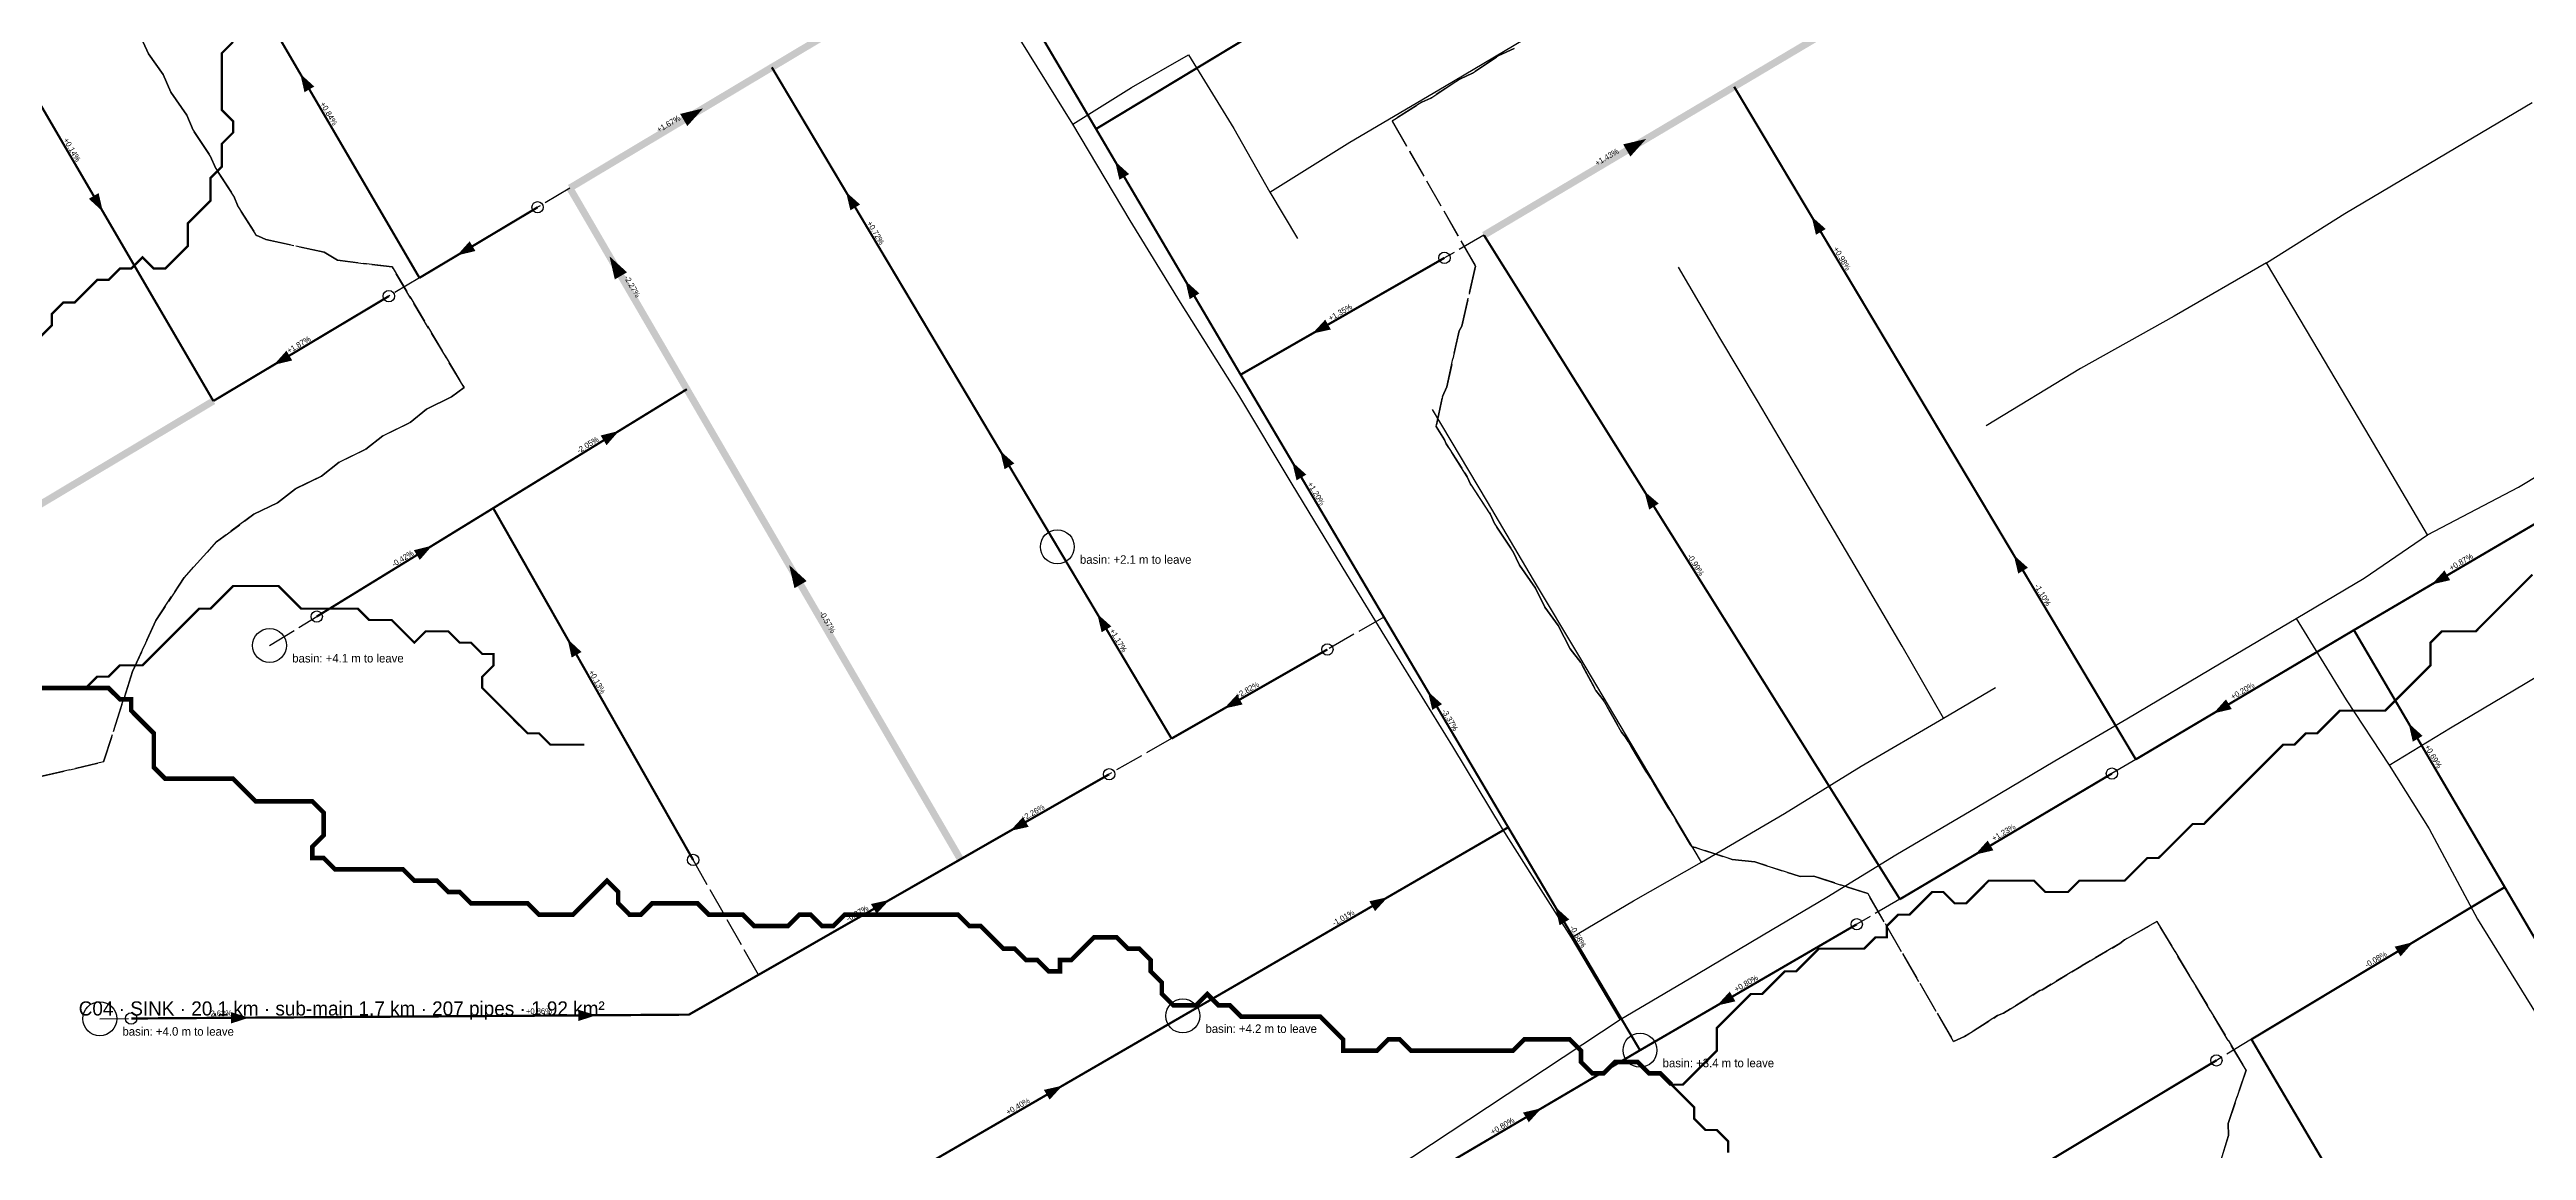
# Model space of a CAD drawing. Header units: metres. Extents: x 442821 to 452274, y 2561971 to 2571293.
# Drawn here: x 444798 to 445673, y 2566021 to 2566409 of the extents above; entities that cross this region are included whole.
import ezdxf
from ezdxf.enums import TextEntityAlignment as Align

# ---------------------------------------------------------------- set-up
doc = ezdxf.new("R2010")
doc.units = ezdxf.units.M
doc.header["$LTSCALE"] = 8
doc.linetypes.add('DASHDOT', pattern=[3.556, 2.54, -0.508, 0, -0.508])
doc.linetypes.add('DASHED', pattern=[1.524, 1.27, -0.254])
for name, color, linetype in [('A_ARROWS', 7, 'Continuous'), ('A_BASINS', 1, 'Continuous'), ('A_BRANCH', 7, 'Continuous'), ('A_BUILT_2006', 252, 'Continuous'), ('A_CATCH_LABEL', 7, 'Continuous'), ('A_CATCHMENTS', 7, 'Continuous'), ('A_GRADIENT', 8, 'Continuous'), ('A_HEAD_GAP', 8, 'Continuous'), ('A_HEADS', 8, 'Continuous'), ('A_LATERAL', 7, 'Continuous'), ('A_STREAMS', 5, 'Continuous'), ('A_SUBMAIN', 7, 'Continuous')]:
    doc.layers.add(name, color=color, linetype=linetype)

msp = doc.modelspace()

# ---------------------------------------------------------------- linework, layer by layer
at = {"layer": 'A_ARROWS', "color": 3}
for points in [[(444886.89, 2566400.9), (444891.85, 2566396.38), (444888.39, 2566394.36)], [(445029.21, 2566388.67), (445023.62, 2566382.42), (445021.06, 2566386.71)], [(445174.69, 2566369.98), (445179.66, 2566365.47), (445176.22, 2566363.45)], [(445079.65, 2566359.19), (445084.64, 2566354.72), (445081.2, 2566352.67)], [(444942.25, 2566336.74), (444946.72, 2566341.74), (444948.77, 2566338.31)], [(444996.12, 2566336.45), (445002.31, 2566330.8), (444997.99, 2566328.28)], [(445199.5, 2566327.84), (445204.47, 2566323.34), (445201.03, 2566321.31)], [(445244.36, 2566309.16), (445248.92, 2566314.07), (445250.91, 2566310.6)], [(444999.5, 2566274.82), (444995.09, 2566269.76), (444993, 2566273.17)], [(445134.1, 2566267.79), (445139.1, 2566263.32), (445135.66, 2566261.27)], [(445237.25, 2566263.86), (445242.23, 2566259.37), (445238.79, 2566257.34)], [(444933.52, 2566234.31), (444929.12, 2566229.26), (444927.02, 2566232.67)], [(445059.58, 2566227.45), (445065.77, 2566221.8), (445061.45, 2566219.28)], [(445168.39, 2566210.24), (445173.39, 2566205.77), (445169.95, 2566203.72)], [(444981.32, 2566201.33), (444986.23, 2566196.75), (444982.75, 2566194.77)], [(445213.18, 2566176.78), (445217.74, 2566181.69), (445219.73, 2566178.22)], [(445285.18, 2566182.82), (445290.16, 2566178.33), (445286.72, 2566176.29)], [(445137.62, 2566133.58), (445142.18, 2566138.49), (445144.16, 2566135.02)], [(445095.01, 2566109.22), (445090.45, 2566104.31), (445088.47, 2566107.78)], [(445271.04, 2566110.21), (445266.51, 2566105.27), (445264.5, 2566108.73)], [(445330.14, 2566106.8), (445335.12, 2566102.31), (445331.68, 2566100.27)], [(445387.26, 2566071.92), (445391.79, 2566076.86), (445393.8, 2566073.41)], [(444868.85, 2566067.65), (444862.46, 2566065.6), (444862.43, 2566069.6)], [(444991.46, 2566068.49), (444985.08, 2566066.45), (444985.05, 2566070.45)], [(445156.1, 2566043.64), (445151.57, 2566038.7), (445149.56, 2566042.16)], [(445325.33, 2566035.68), (445320.82, 2566030.72), (445318.79, 2566034.16)]]:
    msp.add_solid(points, dxfattribs=at)
at = {"layer": 'A_ARROWS', "color": 2}
for points in [[(445362.31, 2566377.89), (445356.7, 2566371.66), (445354.15, 2566375.96)], [(445420.69, 2566350.55), (445425.69, 2566346.08), (445422.25, 2566344.03)], [(445361.63, 2566253.51), (445366.72, 2566249.15), (445363.33, 2566247.02)], [(445492.12, 2566230.96), (445497.12, 2566226.49), (445493.68, 2566224.44)], [(445639.72, 2566220.59), (445644.23, 2566225.55), (445646.25, 2566222.1)], [(445562.58, 2566175.05), (445567.07, 2566180.03), (445569.11, 2566176.59)], [(445631.54, 2566171.63), (445636.51, 2566167.12), (445633.06, 2566165.09)], [(445478.41, 2566125.18), (445482.89, 2566130.16), (445484.93, 2566126.72)], [(445633.17, 2566094.29), (445628.72, 2566089.28), (445626.66, 2566092.71)]]:
    msp.add_solid(points, dxfattribs=at)
at = {"layer": 'A_ARROWS', "color": 1}
for points in [[(444817.17, 2566352.22), (444812.22, 2566356.74), (444815.67, 2566358.76)], [(444877.55, 2566298.11), (444882.02, 2566303.11), (444884.07, 2566299.67)]]:
    msp.add_solid(points, dxfattribs=at)
at = {"layer": 'A_BASINS', "color": 1}
for centre in [(445154.3, 2566233.89), (444876.06, 2566199.04), (444816.09, 2566067.28), (445198.62, 2566068.26), (445360.1, 2566056.14)]:
    msp.add_circle(centre, 6, dxfattribs=at)
at = {"layer": 'A_BRANCH', "color": 1, "linetype": 'DASHED', "const_width": 0.8}
msp.add_lwpolyline([(444753.6, 2566461.16), (444856.2, 2566285.36)], dxfattribs=at)
at = {"layer": 'A_BRANCH', "color": 3, "const_width": 0.8}
for points in [[(444970.72, 2566353.74), (444928.99, 2566328.83)], [(445291.03, 2566335.89), (445219.04, 2566294.65)], [(445249.67, 2566197.64), (445194.64, 2566166.18)], [(445172.6, 2566153.58), (445120.08, 2566123.55)], [(445436.66, 2566100.62), (445360.1, 2566056.14)], [(445563.7, 2566052.58), (445412.99, 2565962.08)]]:
    msp.add_lwpolyline(points, dxfattribs=at)
at = {"layer": 'A_BRANCH', "color": 1, "const_width": 0.8}
msp.add_lwpolyline([(444918.17, 2566322.36), (444856.2, 2566285.36)], dxfattribs=at)
at = {"layer": 'A_BRANCH', "color": 3, "linetype": 'DASHED', "const_width": 0.8}
msp.add_lwpolyline([(445025.67, 2566123.33), (444955.05, 2566247.53)], dxfattribs=at)
at = {"layer": 'A_BRANCH', "color": 2, "const_width": 0.8}
for points in [[(445689.54, 2566249.81), (445612.26, 2566204.48)], [(445526.77, 2566153.83), (445451.9, 2566109.47)]]:
    msp.add_lwpolyline(points, dxfattribs=at)
at = {"layer": 'A_BUILT_2006', "color": 252}
for points in [[(445159.82, 2566383.04), (445141.15, 2566413.01)], [(445291, 2566396.43), (445322.6, 2566415.13)], [(445180.53, 2566396.02), (445200.62, 2566407.52)], [(445200.62, 2566407.52), (445216.64, 2566381.54)], [(445159.82, 2566383.04), (445180.53, 2566396.02)], [(445257.6, 2566376.79), (445291, 2566396.43)], [(445180.01, 2566349.07), (445159.82, 2566383.04)], [(445641.96, 2566371.11), (445675.18, 2566390.7)], [(445216.64, 2566381.54), (445229.37, 2566359.11)], [(445229.37, 2566359.11), (445257.6, 2566376.79)], [(445609.1, 2566351.51), (445641.96, 2566371.11)], [(445229.37, 2566359.11), (445239.07, 2566342.78)], [(445197.75, 2566320.16), (445180.01, 2566349.07)], [(445581.35, 2566334.19), (445609.1, 2566351.51)], [(445388.35, 2566307.7), (445373.64, 2566332.57)], [(445581.35, 2566334.19), (445548.77, 2566315.36)], [(445597.76, 2566306.64), (445581.35, 2566334.19)], [(445218.38, 2566287.43), (445197.75, 2566320.16)], [(445548.77, 2566315.36), (445515.72, 2566296.88)], [(445401.57, 2566285.36), (445388.35, 2566307.7)], [(445617.96, 2566272.48), (445597.76, 2566306.64)], [(445515.72, 2566296.88), (445482.37, 2566276.56)], [(445237.23, 2566255.96), (445218.38, 2566287.43)], [(445306.19, 2566249.71), (445286.83, 2566282.32)], [(445416.87, 2566259.5), (445401.57, 2566285.36)], [(445638.3, 2566238.11), (445617.96, 2566272.48)], [(445670.42, 2566254.96), (445694.44, 2566269.36)], [(445256.59, 2566224.27), (445237.23, 2566255.96)], [(445435.75, 2566227.58), (445416.87, 2566259.5)], [(445638.3, 2566238.11), (445670.42, 2566254.96)], [(445322.53, 2566222.27), (445306.19, 2566249.71)], [(445615.89, 2566222.76), (445638.3, 2566238.11)], [(445452.75, 2566198.84), (445435.75, 2566227.58)], [(445276.73, 2566191.44), (445256.59, 2566224.27)], [(445338.81, 2566194.88), (445322.53, 2566222.27)], [(445591.82, 2566208.52), (445615.89, 2566222.76)], [(445565.41, 2566192.92), (445591.82, 2566208.52)], [(445591.82, 2566208.52), (445609.47, 2566179.8)], [(445467.28, 2566173.39), (445452.75, 2566198.84)], [(445293.94, 2566163.39), (445276.73, 2566191.44)], [(445353.08, 2566170.88), (445338.81, 2566194.88)], [(445532.02, 2566173.18), (445565.41, 2566192.92)], [(445672.7, 2566185.6), (445687.1, 2566194.23)], [(445467.28, 2566173.39), (445485.66, 2566184.16)], [(445646.34, 2566169.92), (445672.7, 2566185.6)], [(445438.2, 2566156.42), (445467.28, 2566173.39)], [(445506.64, 2566158.27), (445532.02, 2566173.18)], [(445609.47, 2566179.8), (445624.68, 2566156.83)], [(445367.01, 2566147.45), (445353.08, 2566170.88)], [(445624.68, 2566156.83), (445646.34, 2566169.92)], [(445311.49, 2566134.27), (445293.94, 2566163.39)], [(445411.08, 2566139.67), (445438.2, 2566156.42)], [(445479.06, 2566141.95), (445506.64, 2566158.27)], [(445624.68, 2566156.83), (445638.78, 2566134.34)], [(445381.79, 2566122.58), (445367.01, 2566147.45)], [(445381.79, 2566122.58), (445411.08, 2566139.67)], [(445450.47, 2566125.11), (445479.06, 2566141.95)], [(445324.37, 2566114.1), (445311.49, 2566134.27)], [(445638.78, 2566134.34), (445655.89, 2566102.44)], [(445357.85, 2566108.93), (445381.79, 2566122.58)], [(445426.14, 2566110.15), (445450.47, 2566125.11)], [(445335.94, 2566095.97), (445324.37, 2566114.1)], [(445335.94, 2566095.97), (445357.85, 2566108.93)], [(445403.65, 2566096.87), (445426.14, 2566110.15)], [(445353.06, 2566067), (445335.94, 2566095.97)], [(445380.01, 2566082.91), (445403.65, 2566096.87)], [(445655.89, 2566102.44), (445676.61, 2566069.04)], [(445353.06, 2566067), (445380.01, 2566082.91)], [(444422.44, 2563343.67), (444425.81, 2563359.7), (444354.25, 2563402.28), (444079.07, 2562950.56), (443944.47, 2563054.62), (443895.55, 2563534.89), (443894.21, 2564981.63), (443353.42, 2565026.28), (443356.77, 2565236.27), (445139.69, 2565926.07), (445353.06, 2566067)]]:
    msp.add_lwpolyline(points, dxfattribs=at)
at = {"layer": 'A_CATCHMENTS', "color": 3, "linetype": 'DASHED'}
for points in [[(444758.05, 2566144.09), (444817.42, 2566157.94), (444827.66, 2566189.82), (444835.94, 2566207.81), (444845.84, 2566223.07), (444857.37, 2566235.61), (444870.53, 2566245.42), (444878.8, 2566249.39), (444885.19, 2566254.4), (444894.44, 2566258.86), (444900.63, 2566263.74), (444910.09, 2566268.34), (444916.07, 2566273.09), (444925.73, 2566277.82), (444931.51, 2566282.43), (444940.37, 2566286.8), (444944.75, 2566290.14), (444919.31, 2566332.75), (444900.09, 2566335.04), (444895.3, 2566337.91), (444874.69, 2566342.38), (444872.17, 2566343.56), (444871.49, 2566343.73), (444864.96, 2566353.92), (444863.44, 2566357.64), (444857.03, 2566367.42), (444855.13, 2566371.96), (444849.11, 2566380.93), (444846.8, 2566386.27), (444841.19, 2566394.44), (444838.47, 2566400.57), (444833.29, 2566407.95), (444830.13, 2566414.88)], [(445315.65, 2566409.83), (445310.29, 2566407.33), (445300.94, 2566401.06), (445296.66, 2566399.13), (445286.22, 2566392.31), (445283.03, 2566390.91), (445272.59, 2566384.27), (445301.99, 2566332.94), (445297.19, 2566311.79), (445296.21, 2566310.15), (445291.86, 2566290.31), (445290.39, 2566286.92), (445288.12, 2566276.41), (445291.06, 2566271.67), (445291.68, 2566270.23), (445299.11, 2566258.58), (445300.24, 2566256.04), (445307.16, 2566245.49), (445308.82, 2566241.86), (445315.19, 2566232.38), (445317.55, 2566227.38), (445323.22, 2566219.27), (445326.5, 2566212.63), (445331.21, 2566206.15), (445335.49, 2566197.9), (445339.18, 2566193), (445344.5, 2566183.19), (445347.12, 2566179.84), (445353.54, 2566168.5), (445355.03, 2566166.66), (445362.1, 2566154.69), (445363.03, 2566153.54), (445370.02, 2566141.67), (445371.03, 2566140.41), (445377.94, 2566128.65), (445378.53, 2566127.92), (445379.72, 2566127.72), (445392.63, 2566123.52), (445400.6, 2566122.67), (445416.63, 2566117.46), (445421.48, 2566117.61), (445440.56, 2566111.44), (445470.87, 2566059.27), (445474.76, 2566060.99), (445486.37, 2566068.36), (445488.45, 2566069.25), (445501.36, 2566077.2), (445502.13, 2566077.52), (445515.84, 2566085.72), (445516.32, 2566086.11), (445529.62, 2566093.82), (445531.22, 2566095.1), (445542.7, 2566101.55), (445574.17, 2566049.15), (445567.8, 2566030.24), (445567.94, 2566026.01), (445562.44, 2566008.12)]]:
    msp.add_lwpolyline(points, dxfattribs=at)
at = {"layer": 'A_CATCHMENTS', "color": 1, "linetype": 'DASHED'}
msp.add_lwpolyline([(444830.13, 2566414.88), (444833.29, 2566407.95), (444838.47, 2566400.57), (444841.19, 2566394.44), (444846.8, 2566386.27), (444849.11, 2566380.93), (444855.13, 2566371.96), (444857.03, 2566367.42), (444863.44, 2566357.64), (444864.96, 2566353.92), (444871.49, 2566343.73), (444872.17, 2566343.56), (444874.69, 2566342.38), (444895.3, 2566337.91), (444900.09, 2566335.04), (444919.31, 2566332.75), (444944.75, 2566290.14), (444940.37, 2566286.8), (444931.51, 2566282.43), (444925.73, 2566277.82), (444916.07, 2566273.09), (444910.09, 2566268.34), (444900.63, 2566263.74), (444894.44, 2566258.86), (444885.19, 2566254.4), (444878.8, 2566249.39), (444870.53, 2566245.42), (444857.37, 2566235.61), (444845.84, 2566223.07), (444835.94, 2566207.81), (444827.66, 2566189.82), (444817.42, 2566157.94), (444758.05, 2566144.09)], dxfattribs=at)
at = {"layer": 'A_CATCHMENTS', "color": 2, "linetype": 'DASHED'}
msp.add_lwpolyline([(445562.44, 2566008.12), (445567.94, 2566026.01), (445567.8, 2566030.24), (445574.17, 2566049.15), (445542.7, 2566101.55), (445531.22, 2566095.1), (445529.62, 2566093.82), (445516.32, 2566086.11), (445515.84, 2566085.72), (445502.13, 2566077.52), (445501.36, 2566077.2), (445488.45, 2566069.25), (445486.37, 2566068.36), (445474.76, 2566060.99), (445470.87, 2566059.27), (445440.56, 2566111.44), (445421.48, 2566117.61), (445416.63, 2566117.46), (445400.6, 2566122.67), (445392.63, 2566123.52), (445379.72, 2566127.72), (445378.53, 2566127.92), (445377.94, 2566128.65), (445371.03, 2566140.41), (445370.02, 2566141.67), (445363.03, 2566153.54), (445362.1, 2566154.69), (445355.03, 2566166.66), (445353.54, 2566168.5), (445347.12, 2566179.84), (445344.5, 2566183.19), (445339.18, 2566193), (445335.49, 2566197.9), (445331.21, 2566206.15), (445326.5, 2566212.63), (445323.22, 2566219.27), (445317.55, 2566227.38), (445315.19, 2566232.38), (445308.82, 2566241.86), (445307.16, 2566245.49), (445300.24, 2566256.04), (445299.11, 2566258.58), (445291.68, 2566270.23), (445291.06, 2566271.67), (445291.06, 2566271.67), (445288.12, 2566276.41), (445290.39, 2566286.92), (445291.86, 2566290.31), (445296.21, 2566310.15), (445297.19, 2566311.79), (445301.99, 2566332.94), (445272.59, 2566384.27), (445283.03, 2566390.91), (445286.22, 2566392.31), (445296.66, 2566399.13), (445300.94, 2566401.06), (445310.29, 2566407.33), (445315.65, 2566409.83)], dxfattribs=at)
at = {"layer": 'A_HEAD_GAP', "color": 8, "linetype": 'DASHED'}
for points in [[(444982.1, 2566360.54), (444970.72, 2566353.74)], [(445304.99, 2566343.89), (445291.03, 2566335.89)], [(444928.99, 2566328.83), (444918.17, 2566322.36)], [(444876.06, 2566199.04), (444892.7, 2566209.25)], [(445269.66, 2566209.07), (445249.67, 2566197.64)], [(445194.64, 2566166.18), (445172.6, 2566153.58)], [(445535.21, 2566158.83), (445526.77, 2566153.83)], [(445048.74, 2566082.76), (445025.67, 2566123.33)], [(445451.9, 2566109.47), (445436.66, 2566100.62)], [(444816.09, 2566067.28), (444827.18, 2566067.36)], [(445576.06, 2566060), (445563.7, 2566052.58)]]:
    msp.add_lwpolyline(points, dxfattribs=at)
at = {"layer": 'A_HEADS', "color": 3}
for centre in [(444970.72, 2566353.74), (445291.03, 2566335.89), (444892.7, 2566209.25), (445249.67, 2566197.64), (445172.6, 2566153.58), (445025.67, 2566123.33), (445436.66, 2566100.62), (444827.18, 2566067.36), (445563.7, 2566052.58)]:
    msp.add_circle(centre, 2, dxfattribs=at)
at = {"layer": 'A_HEADS', "color": 1}
msp.add_circle((444918.17, 2566322.36), 2, dxfattribs=at)
at = {"layer": 'A_HEADS', "color": 2}
msp.add_circle((445526.77, 2566153.83), 2, dxfattribs=at)
at = {"layer": 'A_LATERAL', "color": 3, "const_width": 0.8}
for points in [[(445317.85, 2566471.82), (445167.97, 2566381.4)], [(445167.97, 2566381.4), (445128.69, 2566448.08)], [(444928.99, 2566328.83), (444862.19, 2566443.19)], [(445124.05, 2566284.67), (445053.46, 2566403.15)], [(445189.86, 2566344.22), (445167.97, 2566381.4)], [(445269.66, 2566209.07), (445219.04, 2566294.65)], [(445194.64, 2566166.18), (445154.3, 2566233.89)], [(444889.96, 2566067.79), (445024.18, 2566068.72), (445048.74, 2566082.76)], [(445264.54, 2565999.93), (445360.1, 2566056.14)]]:
    msp.add_lwpolyline(points, dxfattribs=at)
at = {"layer": 'A_LATERAL', "color": 2, "const_width": 0.8}
for points in [[(445466.81, 2566273.33), (445393.35, 2566396.31)], [(445665.53, 2566113.72), (445612.26, 2566204.48)], [(445720.56, 2566019.99), (445665.53, 2566113.72)]]:
    msp.add_lwpolyline(points, dxfattribs=at)
at = {"layer": 'A_LATERAL', "color": 3, "linetype": 'DASHDOT', "const_width": 0.8}
for points in [[(445219.04, 2566294.65), (445189.86, 2566344.22)], [(444955.05, 2566247.53), (445023.45, 2566289.52)], [(445154.3, 2566233.89), (445124.05, 2566284.67)], [(444892.7, 2566209.25), (444955.05, 2566247.53)], [(445313.56, 2566134.84), (445269.66, 2566209.07)], [(445198.62, 2566068.26), (445313.56, 2566134.84)], [(445360.1, 2566056.14), (445313.56, 2566134.84)], [(445048.74, 2566082.76), (445120.08, 2566123.55)], [(444827.18, 2566067.36), (444889.96, 2566067.79)]]:
    msp.add_lwpolyline(points, dxfattribs=at)
at = {"layer": 'A_LATERAL', "color": 2, "linetype": 'DASHDOT', "const_width": 0.8}
for points in [[(445451.9, 2566109.47), (445304.99, 2566343.89)], [(445535.21, 2566158.83), (445466.81, 2566273.33)], [(445644.19, 2565944.38), (445576.06, 2566060)]]:
    msp.add_lwpolyline(points, dxfattribs=at)
at = {"layer": 'A_LATERAL', "color": 2, "linetype": 'DASHED', "const_width": 0.8}
for points in [[(445612.26, 2566204.48), (445535.21, 2566158.83)], [(445576.06, 2566060), (445665.53, 2566113.72)]]:
    msp.add_lwpolyline(points, dxfattribs=at)
at = {"layer": 'A_LATERAL', "color": 3, "linetype": 'DASHED', "const_width": 0.8}
msp.add_lwpolyline([(445083.68, 2566001.69), (445198.62, 2566068.26)], dxfattribs=at)
at = {"layer": 'A_STREAMS', "color": 5}
for points, const_width in [([(444863.18, 2566412.12), (444859.18, 2566408.12), (444859.18, 2566404.12), (444859.18, 2566400.11), (444859.18, 2566396.11), (444859.18, 2566392.11), (444859.18, 2566388.11), (444863.18, 2566384.11), (444863.18, 2566380.11), (444859.18, 2566376.11), (444859.18, 2566372.1), (444859.18, 2566368.1), (444855.18, 2566364.1), (444855.18, 2566360.1), (444855.18, 2566356.1), (444851.18, 2566352.1), (444847.18, 2566348.1), (444847.18, 2566344.09), (444847.18, 2566340.09), (444843.18, 2566336.09), (444839.18, 2566332.09), (444835.18, 2566332.09), (444831.18, 2566336.09), (444827.18, 2566332.09), (444823.18, 2566332.09), (444819.17, 2566328.09), (444815.17, 2566328.09), (444811.17, 2566324.09), (444807.17, 2566320.09), (444803.17, 2566320.09), (444799.17, 2566316.08), (444799.17, 2566312.08), (444795.17, 2566308.08)], 0.8), ([(444987.2, 2566164.03), (444983.2, 2566164.03), (444979.2, 2566164.03), (444975.2, 2566164.03), (444971.2, 2566168.03), (444967.2, 2566168.03), (444963.19, 2566172.03), (444959.19, 2566176.04), (444955.19, 2566180.04), (444951.19, 2566184.04), (444951.19, 2566188.04), (444955.19, 2566192.04), (444955.19, 2566196.04), (444951.19, 2566196.04), (444947.19, 2566200.04), (444943.19, 2566200.04), (444939.19, 2566204.05), (444935.19, 2566204.05), (444931.19, 2566204.05), (444927.19, 2566200.04), (444923.19, 2566204.05), (444919.19, 2566208.05), (444915.19, 2566208.05), (444911.19, 2566208.05), (444907.19, 2566212.05), (444903.19, 2566212.05), (444899.19, 2566212.05), (444895.19, 2566212.05), (444891.18, 2566212.05), (444887.18, 2566212.05), (444883.18, 2566216.05), (444879.18, 2566220.05), (444875.18, 2566220.05), (444871.18, 2566220.05), (444867.18, 2566220.05), (444863.18, 2566220.05), (444859.18, 2566216.05), (444855.18, 2566212.05), (444851.18, 2566212.05), (444847.18, 2566208.05), (444843.18, 2566204.05), (444839.18, 2566200.04), (444835.18, 2566196.04), (444831.18, 2566192.04), (444827.18, 2566192.04), (444823.18, 2566192.04), (444819.17, 2566188.04), (444815.17, 2566188.04), (444811.17, 2566184.04)], 0.8), ([(445675.29, 2566224.05), (445671.29, 2566220.05), (445667.29, 2566216.05), (445663.29, 2566212.05), (445659.29, 2566208.05), (445655.29, 2566204.05), (445651.29, 2566204.05), (445647.29, 2566204.05), (445643.29, 2566204.05), (445639.29, 2566200.04), (445639.29, 2566196.04), (445639.29, 2566192.04), (445635.29, 2566188.04), (445631.29, 2566184.04), (445627.29, 2566180.04), (445623.29, 2566176.04), (445619.29, 2566176.04), (445615.28, 2566176.04), (445611.28, 2566176.04), (445607.28, 2566176.04), (445603.28, 2566172.03), (445599.28, 2566168.03), (445595.28, 2566168.03), (445591.28, 2566164.03), (445587.28, 2566164.03), (445583.28, 2566160.03), (445579.28, 2566156.03), (445575.28, 2566152.03), (445571.28, 2566148.03), (445567.28, 2566144.02), (445563.28, 2566140.02), (445559.28, 2566136.02), (445555.28, 2566136.02), (445551.28, 2566132.02), (445547.28, 2566128.02), (445543.27, 2566124.02), (445539.27, 2566124.02), (445535.27, 2566120.02), (445531.27, 2566116.02), (445527.27, 2566116.02), (445523.27, 2566116.02), (445519.27, 2566116.02), (445515.27, 2566116.02), (445511.27, 2566112.01), (445507.27, 2566112.01), (445503.27, 2566112.01), (445499.27, 2566116.02), (445495.27, 2566116.02), (445491.27, 2566116.02), (445487.27, 2566116.02), (445483.27, 2566116.02), (445479.27, 2566112.01), (445475.27, 2566108.01), (445471.26, 2566108.01), (445467.26, 2566112.01), (445463.26, 2566112.01), (445459.26, 2566108.01), (445455.26, 2566104.01), (445451.26, 2566104.01), (445447.26, 2566100.01), (445447.26, 2566096.01), (445443.26, 2566096.01), (445439.26, 2566092.01), (445435.26, 2566092.01), (445431.26, 2566092.01), (445427.26, 2566092.01), (445423.26, 2566092.01), (445419.26, 2566088.01), (445415.26, 2566084), (445411.26, 2566084), (445407.26, 2566080), (445403.26, 2566076), (445399.25, 2566076), (445395.25, 2566072), (445391.25, 2566068), (445387.25, 2566064), (445387.25, 2566060), (445387.25, 2566055.99), (445383.25, 2566051.99), (445379.25, 2566047.99), (445375.25, 2566043.99), (445371.25, 2566043.99)], 0.8), ([(444811.17, 2566184.04), (444807.17, 2566184.04), (444803.17, 2566184.04), (444799.17, 2566184.04), (444795.17, 2566184.04)], 1.6), ([(445371.25, 2566043.99), (445367.25, 2566047.99), (445363.25, 2566047.99), (445359.25, 2566051.99), (445355.25, 2566051.99), (445351.25, 2566051.99), (445347.25, 2566047.99), (445343.25, 2566047.99), (445339.25, 2566051.99), (445339.25, 2566055.99), (445335.25, 2566060), (445331.25, 2566060), (445327.25, 2566060), (445323.24, 2566060), (445319.24, 2566060), (445315.24, 2566055.99), (445311.24, 2566055.99), (445307.24, 2566055.99), (445303.24, 2566055.99), (445299.24, 2566055.99), (445295.24, 2566055.99), (445291.24, 2566055.99), (445287.24, 2566055.99), (445283.24, 2566055.99), (445279.24, 2566055.99), (445275.24, 2566060), (445271.24, 2566060), (445267.24, 2566055.99), (445263.24, 2566055.99), (445259.24, 2566055.99), (445255.24, 2566055.99), (445255.24, 2566060), (445251.23, 2566064), (445247.23, 2566068), (445243.23, 2566068), (445239.23, 2566068), (445235.23, 2566068), (445231.23, 2566068), (445227.23, 2566068), (445223.23, 2566068), (445219.23, 2566068), (445215.23, 2566072), (445211.23, 2566072), (445207.23, 2566076), (445203.23, 2566072), (445199.23, 2566072), (445195.23, 2566072), (445191.23, 2566076), (445191.23, 2566080), (445187.23, 2566084), (445187.23, 2566088.01), (445183.23, 2566092.01), (445179.22, 2566092.01), (445175.22, 2566096.01), (445171.22, 2566096.01), (445167.22, 2566096.01), (445163.22, 2566092.01), (445159.22, 2566088.01), (445155.22, 2566088.01), (445155.22, 2566084), (445151.22, 2566084), (445147.22, 2566088.01), (445143.22, 2566088.01), (445139.22, 2566092.01), (445135.22, 2566092.01), (445131.22, 2566096.01), (445127.22, 2566100.01), (445123.22, 2566100.01), (445119.22, 2566104.01), (445115.22, 2566104.01), (445111.22, 2566104.01), (445107.21, 2566104.01), (445103.21, 2566104.01), (445099.21, 2566104.01), (445095.21, 2566104.01), (445091.21, 2566104.01), (445087.21, 2566104.01), (445083.21, 2566104.01), (445079.21, 2566104.01), (445075.21, 2566100.01), (445071.21, 2566100.01), (445067.21, 2566104.01), (445063.21, 2566104.01), (445059.21, 2566100.01), (445055.21, 2566100.01), (445051.21, 2566100.01), (445047.21, 2566100.01), (445043.21, 2566104.01), (445039.21, 2566104.01), (445035.2, 2566104.01), (445031.2, 2566104.01), (445027.2, 2566108.01), (445023.2, 2566108.01), (445019.2, 2566108.01), (445015.2, 2566108.01), (445011.2, 2566108.01), (445007.2, 2566104.01), (445003.2, 2566104.01), (444999.2, 2566108.01), (444999.2, 2566112.01), (444995.2, 2566116.02), (444991.2, 2566112.01), (444987.2, 2566108.01), (444983.2, 2566104.01), (444979.2, 2566104.01), (444975.2, 2566104.01), (444971.2, 2566104.01), (444967.2, 2566108.01), (444963.19, 2566108.01), (444959.19, 2566108.01), (444955.19, 2566108.01), (444951.19, 2566108.01), (444947.19, 2566108.01), (444943.19, 2566112.01), (444939.19, 2566112.01), (444935.19, 2566116.02), (444931.19, 2566116.02), (444927.19, 2566116.02), (444923.19, 2566120.02), (444919.19, 2566120.02), (444915.19, 2566120.02), (444911.19, 2566120.02), (444907.19, 2566120.02), (444903.19, 2566120.02), (444899.19, 2566120.02), (444895.19, 2566124.02), (444891.18, 2566124.02), (444891.18, 2566128.02), (444895.19, 2566132.02), (444895.19, 2566136.02), (444895.19, 2566140.02), (444891.18, 2566144.02), (444887.18, 2566144.02), (444883.18, 2566144.02), (444879.18, 2566144.02), (444875.18, 2566144.02), (444871.18, 2566144.02), (444867.18, 2566148.03), (444863.18, 2566152.03), (444859.18, 2566152.03), (444855.18, 2566152.03), (444851.18, 2566152.03), (444847.18, 2566152.03), (444843.18, 2566152.03), (444839.18, 2566152.03), (444835.18, 2566156.03), (444835.18, 2566160.03), (444835.18, 2566164.03), (444835.18, 2566168.03), (444831.18, 2566172.03), (444827.18, 2566176.04), (444827.18, 2566180.04), (444823.18, 2566180.04), (444819.17, 2566184.04), (444815.17, 2566184.04), (444811.17, 2566184.04)], 1.6), ([(445391.25, 2566019.98), (445391.25, 2566023.98), (445387.25, 2566027.98), (445383.25, 2566027.98), (445379.25, 2566031.99), (445379.25, 2566035.99), (445375.25, 2566039.99), (445371.25, 2566043.99)], 0.8)]:
    msp.add_lwpolyline(points, dxfattribs=dict(at, const_width=const_width))
at = {"layer": 'A_SUBMAIN', "color": 3, "linetype": 'DASHDOT', "const_width": 2.5}
for points in [[(445053.46, 2566403.15), (445128.69, 2566448.08)], [(445023.45, 2566289.52), (444982.1, 2566360.54)], [(445120.08, 2566123.55), (445023.45, 2566289.52)]]:
    msp.add_lwpolyline(points, dxfattribs=at)
at = {"layer": 'A_SUBMAIN', "color": 2, "const_width": 2.5}
for points in [[(445393.35, 2566396.31), (445450.55, 2566430.24)], [(445304.99, 2566343.89), (445393.35, 2566396.31)]]:
    msp.add_lwpolyline(points, dxfattribs=at)
at = {"layer": 'A_SUBMAIN', "color": 3, "const_width": 2.5}
msp.add_lwpolyline([(444982.1, 2566360.54), (445053.46, 2566403.15)], dxfattribs=at)
at = {"layer": 'A_SUBMAIN', "color": 1, "linetype": 'DASHED', "const_width": 2.5}
msp.add_lwpolyline([(444856.2, 2566285.36), (444780.81, 2566240.33), (444734.56, 2566319.66)], dxfattribs=at)

# ---------------------------------------------------------------- texts
at = {"layer": 'A_BASINS', "color": 1}
for s, p in [('basin: +2.1 m to leave', (445162.3, 2566227.89)), ('basin: +4.1 m to leave', (444884.06, 2566193.04)), ('basin: +4.0 m to leave', (444824.09, 2566061.28)), ('basin: +4.2 m to leave', (445206.62, 2566062.26)), ('basin: +3.4 m to leave', (445368.1, 2566050.14))]:
    msp.add_text(s, height=3, dxfattribs=at).set_placement(p)
at = {"layer": 'A_CATCH_LABEL', "color": 3}
msp.add_text('C04 · SINK · 20.1 km · sub-main 1.7 km · 207 pipes · 1.92 km²', height=5, dxfattribs=at).set_placement((444901.54, 2566070.9), align=Align.MIDDLE_CENTER)
at = {"layer": 'A_GRADIENT', "color": 3}
for s, rotation, p in [('+0.84%', 300.29127, (444895.59, 2566386.01)), ('+1.67%', 30.84394, (445017.78, 2566381.84)), ('+0.72%', 300.78672, (445088.75, 2566343.91)), ('-2.27%', 300.20876, (445002.77, 2566325.03)), ('+1.35%', 29.80631, (445255.03, 2566315.27)), ('-2.05%', 31.54553, (444989.25, 2566268.52)), ('+1.20%', 300.60032, (445244.35, 2566251.86)), ('-0.42%', 31.54553, (444923.88, 2566228.39)), ('-0.57%', 300.20876, (445071.76, 2566206.53)), ('+1.17%', 300.78672, (445174.47, 2566200.03)), ('+0.13%', 299.62054, (444990.36, 2566185.43)), ('+2.82%', 29.75898, (445222.15, 2566181.91)), ('-3.37%', 300.60032, (445291.61, 2566171.95)), ('+2.26%', 29.75898, (445146.34, 2566138.57)), ('-0.37%', 29.75898, (445084.41, 2566103.15)), ('-1.01%', 30.0798, (445256.09, 2566101.55)), ('-0.58%', 300.60032, (445336.83, 2566095.49)), ('+0.80%', 30.15512, (445398.38, 2566078.38)), ('-2.63%', 0.39582, (444858.57, 2566067.58)), ('+0.86%', 0.39582, (444971.21, 2566068.35)), ('+0.40%', 30.0798, (445141.15, 2566034.97)), ('+0.80%', 30.46306, (445312.32, 2566028.04))]:
    msp.add_text(s, height=2, rotation=rotation, dxfattribs=at).set_placement(p, align=Align.BOTTOM_CENTER)
at = {"layer": 'A_GRADIENT', "color": 1}
for s, rotation, p in [('+0.14%', -59.73075, (444804.9, 2566373.26)), ('+1.87%', 30.84394, (444887.18, 2566303.86))]:
    msp.add_text(s, height=2, rotation=rotation, dxfattribs=at).set_placement(p, align=Align.BOTTOM_CENTER)
at = {"layer": 'A_GRADIENT', "color": 2}
for s, rotation, p in [('+1.43%', 30.67662, (445349.17, 2566370.1)), ('+0.98%', 300.85103, (445430.08, 2566334.82)), ('-0.99%', 302.07504, (445378.44, 2566226.68)), ('+0.87%', 30.39634, (445650.9, 2566227.15)), ('-1.10%', 300.85103, (445501.01, 2566216.08)), ('+0.20%', 30.64517, (445573.73, 2566181.65)), ('+0.69%', 300.41485, (445638.9, 2566159.1)), ('+1.23%', 30.64632, (445489.34, 2566131.65)), ('-0.08%', 30.98217, (445620.8, 2566086.86))]:
    msp.add_text(s, height=2, rotation=rotation, dxfattribs=at).set_placement(p, align=Align.BOTTOM_CENTER)

doc.saveas('drawing.dxf')
